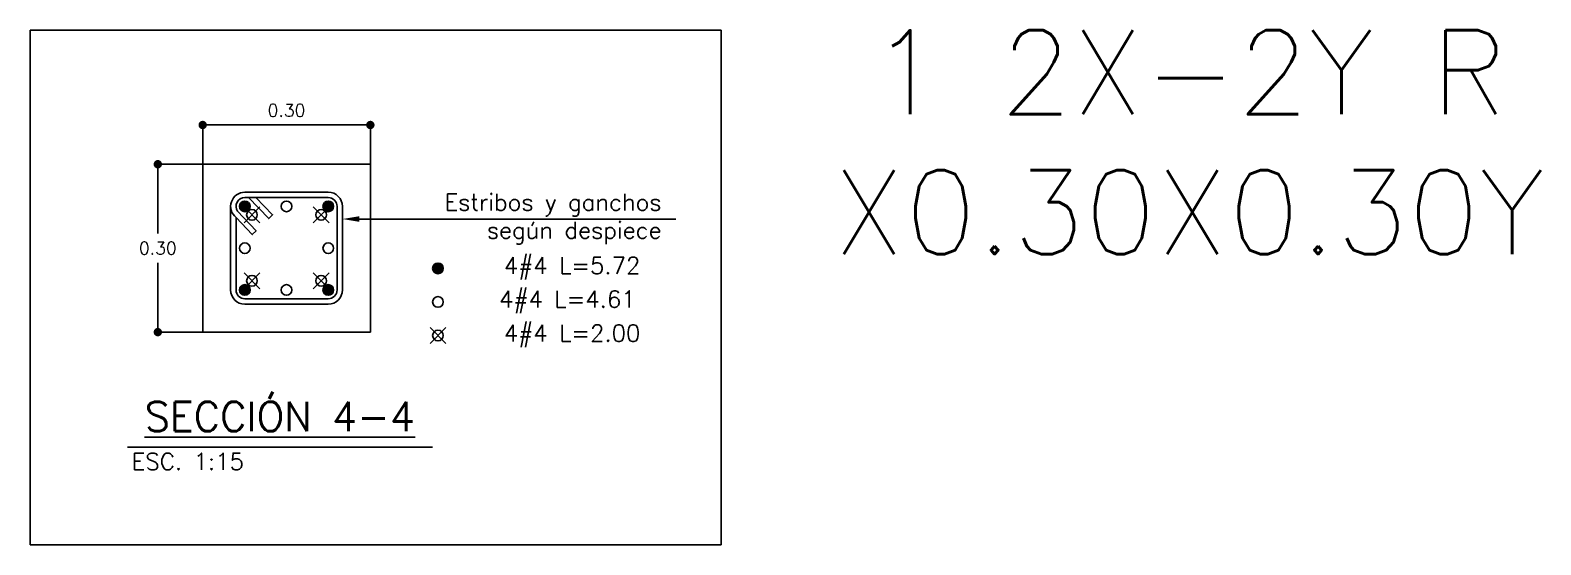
# Model space of a CAD drawing. Header units: millimetres. Extents: x 0 to 109, y -9 to 41.
# Drawn here: x 74.413 to 77.115, y 18.19 to 19.109 of the extents above; entities that cross this region are included whole.
import ezdxf
from ezdxf import colors
from ezdxf.entities.mleader import LeaderData, LeaderLine
from ezdxf.enums import TextEntityAlignment as Align
from ezdxf.math import Vec2, Vec3

# ---------------------------------------------------------------- set-up
doc = ezdxf.new("R2010")
doc.units = ezdxf.units.MM
doc.header["$LTSCALE"] = 0.01
doc.header["$PDMODE"] = 3
for name, color, linetype in [('FC_BORDES', 4, 'Continuous'), ('FC_COTAS', 1, 'Continuous'), ('FC_COTAS @ 15', 1, 'Continuous'), ('FC_ESTRIBOS', 3, 'Continuous'), ('FC_R-200', 5, 'Continuous'), ('FC_R-80', 11, 'Continuous'), ('FC_R-80 @ 15', 11, 'Continuous'), ('FC_REFUERZO 2', 1, 'Continuous')]:
    doc.layers.add(name, color=color, linetype=linetype)
doc.layers.add('FC_HOJA', color=230, linetype='Continuous', plot=False)
doc.layers.add('FC_TEXTO NO IMPRIMIR @ 75', color=252, linetype='Continuous', plot=False)
doc.styles.add('FC_TEXT', font='romans.shx', dxfattribs={"height": 0.002})
doc.styles.add('FC_TEXT1', font='romans.shx')
doc.dimstyles.new('FC_COTAS', dxfattribs={"dimtxt": 0.0015, "dimasz": 0.001, "dimexe": 0, "dimexo": 0, "dimgap": 0.001, "dimtad": 1, "dimtih": 1, "dimtoh": 1, "dimzin": 0, "dimdsep": 46, "dimtxsty": 'FC_TEXT1', "dimblk": 'DOT', "dimcen": 0.09, "dimclrd": 256, "dimclre": 256, "dimclrt": 256, "dimadec": 0, "dimazin": 0, "dimtfac": 1, "dimtix": 1, "dimtmove": 2, "dimatfit": 3, "dimfxl": 1.002, "dimtolj": 1, "dimtzin": 0, "dimlwd": -1, "dimarcsym": 0})

# ---------------------------------------------------------------- blocks, each defined once
blk = doc.blocks.new('*U132')
at = {"layer": 'FC_ESTRIBOS'}
for p, q in [((-0.0747, 0), (0.0747, 0)), ((-0.1, -0.1747), (-0.1, -0.0253)), ((0.1, -0.0253), (0.1, -0.1747)), ((0.0747, -0.2), (-0.0747, -0.2))]:
    blk.add_line(p, q, dxfattribs=at)
blk.add_lwpolyline([(-0.0878, -0.0339, -0.595586), (-0.0747, -0.0096), (0.0747, -0.0096, -0.414214), (0.0904, -0.0253), (0.0904, -0.1747, -0.414214), (0.0747, -0.1904), (-0.0747, -0.1904, -0.414214), (-0.0904, -0.1747), (-0.0904, -0.0452)], format="xyb", dxfattribs=at)
for points in [[(-0.0682, -0.0096), (-0.0318, -0.047), (-0.0249, -0.0403), (-0.0548, -0.0096)], [(-0.0904, -0.0452), (-0.0615, -0.0757), (-0.0545, -0.0691), (-0.0878, -0.0339)]]:
    blk.add_lwpolyline(points, dxfattribs=at)
for centre, start, end in [((0.0747, -0.0253), 360, 90), ((-0.0747, -0.0253), 90, 231.6004), ((-0.0747, -0.1747), 180, 270), ((0.0747, -0.1747), 270, 360)]:
    blk.add_arc(centre, 0.0253, start, end, dxfattribs=at)
blk = doc.blocks.new('*U116')
h = blk.add_hatch(color=256)
h.dxf.hatch_style = 1
edge = h.paths.add_edge_path()
edge.add_arc((0, 0), 0.0119, 0, 360, ccw=False)
blk.add_circle((0, 0), 0.0119)
blk = doc.blocks.new('*U193')
at = {"layer": 'FC_R-200', "color": 4, "ltscale": 1.5}
blk.add_lwpolyline([(-0.01819, 0), (0.01819, 0)], dxfattribs=at)
at = {"layer": 'FC_R-200', "ltscale": 1.5, "style": 'FC_TEXT1'}
blk.add_attdef('%%UTÍTULO', text='', height=0.0035, dxfattribs=at).set_placement((0, 0.00366), align=Align.MIDDLE_CENTER)
at = {"layer": 'FC_R-80', "ltscale": 1.5, "style": 'FC_TEXT1'}
blk.add_attdef('ESCALA', text='', height=0.002, dxfattribs=at).set_placement((-0.01766, -0.0017), align=Align.MIDDLE_LEFT)
blk = doc.blocks.new('_Dot')
at = {"color": 0, "linetype": 'ByBlock', "lineweight": -2}
blk.add_line((-0.5, 0), (-1, 0), dxfattribs=at)
at = {"color": 0, "linetype": 'ByBlock', "const_width": 0.5}
blk.add_lwpolyline([(-0.25, 0, 1), (0.25, 0, 1)], format="xyb", close=True, dxfattribs=at)
blk = doc.blocks.new('*D217')
at = {"layer": 'Defpoints', "color": 0, "ltscale": 0.6, "transparency": 16777216}
for p in [(75.0213, 18.9398), (74.7213, 18.8697), (75.0213, 18.8697)]:
    blk.add_point(p, dxfattribs=at)
at = {"layer": 'FC_COTAS', "lineweight": -2, "ltscale": 0.6, "transparency": 16777216}
for p, q in [((74.7213, 18.8697), (74.7213, 18.9398)), ((75.0213, 18.8697), (75.0213, 18.9398))]:
    blk.add_line(p, q, dxfattribs=at)
at = {"layer": 'FC_COTAS', "ltscale": 0.6, "transparency": 16777216}
blk.add_line((74.7363, 18.9398), (75.0063, 18.9398), dxfattribs=at)
at = {"layer": 'FC_COTAS', "ltscale": 0.6, "transparency": 16777216, "xscale": 0.015, "yscale": 0.015, "zscale": 0.015, "rotation": 180}
blk.add_blockref('_Dot', (74.7213, 18.9398), dxfattribs=at)
at = {"layer": 'FC_COTAS', "ltscale": 0.6, "transparency": 16777216, "xscale": 0.015, "yscale": 0.015, "zscale": 0.015}
blk.add_blockref('_Dot', (75.0213, 18.9398), dxfattribs=at)
at = {"layer": 'FC_COTAS', "ltscale": 0.6, "transparency": 16777216, "insert": (74.8713, 18.966), "char_height": 0.0225, "attachment_point": 5, "style": 'FC_TEXT1'}
blk.add_mtext('\\A1;0.30', dxfattribs=at)
blk = doc.blocks.new('*D218')
at = {"layer": 'Defpoints', "color": 0, "ltscale": 0.6, "transparency": 16777216}
for p in [(74.7213, 18.8697), (74.641, 18.5697), (74.7213, 18.5697)]:
    blk.add_point(p, dxfattribs=at)
at = {"layer": 'FC_COTAS', "lineweight": -2, "ltscale": 0.6, "transparency": 16777216}
for p, q in [((74.7213, 18.8697), (74.641, 18.8697)), ((74.7213, 18.5697), (74.641, 18.5697))]:
    blk.add_line(p, q, dxfattribs=at)
at = {"layer": 'FC_COTAS', "ltscale": 0.6, "transparency": 16777216}
for p, q in [((74.641, 18.8547), (74.641, 18.746)), ((74.641, 18.5847), (74.641, 18.6935))]:
    blk.add_line(p, q, dxfattribs=at)
at = {"layer": 'FC_COTAS', "ltscale": 0.6, "transparency": 16777216, "xscale": 0.015, "yscale": 0.015, "zscale": 0.015}
for p, rotation in [((74.641, 18.8697), 90), ((74.641, 18.5697), 270)]:
    blk.add_blockref('_Dot', p, dxfattribs=dict(at, rotation=rotation))
at = {"layer": 'FC_COTAS', "ltscale": 0.6, "transparency": 16777216, "insert": (74.641, 18.7197), "char_height": 0.0225, "attachment_point": 5, "style": 'FC_TEXT1'}
blk.add_mtext('\\A1;0.30', dxfattribs=at)
blk = doc.blocks.new('*U118')
blk.add_circle((0, 0), 0.0119)
blk = doc.blocks.new('*U178')
for p, q in [((0.0177, -0.0177), (-0.0177, 0.0177)), ((-0.0177, -0.0177), (0.0177, 0.0177))]:
    blk.add_line(p, q)
blk.add_circle((0, 0), 0.0119)

msp = doc.modelspace()

# ---------------------------------------------------------------- linework, layer by layer
at = {"layer": 'FC_BORDES', "color": 4, "ltscale": 0.9}
msp.add_lwpolyline([(74.7213, 18.8697), (75.0213, 18.8697), (75.0213, 18.5697), (74.7213, 18.5697)], close=True, dxfattribs=at)
at = {"layer": 'FC_HOJA', "ltscale": 0.6}
msp.add_lwpolyline([(74.4127, 19.1091), (75.6487, 19.1091), (75.6487, 18.1898), (74.4127, 18.1898)], close=True, dxfattribs=at)

# ---------------------------------------------------------------- block references
at = {"layer": 'FC_ESTRIBOS'}
msp.add_blockref('*U132', (74.8713, 18.8197), dxfattribs=at)
at = {"layer": 'FC_R-200', "xscale": 15, "yscale": 15, "zscale": 15}
msp.add_blockref('*U193', (74.8593, 18.3641), dxfattribs=at).add_auto_attribs({'%%UTÍTULO': '%%USECCIÓN 4-4', 'ESCALA': 'ESC. 1:15'})
at = {"layer": 'FC_REFUERZO 2', "ltscale": 0.9, "yscale": 0.8, "zscale": 0.8}
for name, p, xscale in [('*U116', (74.7966, 18.7944), 0.8), ('*U178', (74.8094, 18.7792), 0.8), ('*U118', (74.8713, 18.7944), -0.8), ('*U178', (74.9332, 18.7792), 0.8), ('*U116', (74.9459, 18.7944), 0.8), ('*U118', (74.7966, 18.7197), 0.8), ('*U118', (74.9459, 18.7197), -0.8), ('*U116', (75.1422, 18.6836), 0.8), ('*U116', (74.7966, 18.6451), 0.8), ('*U178', (74.8094, 18.6615), 0.8), ('*U118', (74.8713, 18.6451), -0.8), ('*U178', (74.9332, 18.6615), 0.8), ('*U116', (74.9459, 18.6451), 0.8), ('*U118', (75.1422, 18.6236), 0.8), ('*U178', (75.1422, 18.5636), 0.8)]:
    msp.add_blockref(name, p, dxfattribs=dict(at, xscale=xscale))

# ---------------------------------------------------------------- texts
at = {"layer": 'FC_R-80 @ 15', "char_height": 0.03, "attachment_point": 6, "style": 'FC_TEXT'}
for s, insert, width in [('Estribos y ganchos según despiece', (75.5422, 18.7718), 0.460185), ('4#4 L=5.72', (75.5044, 18.6836), 0.274586), ('4#4 L=4.61', (75.4959, 18.6236), 0.274586), ('4#4 L=2.00', (75.5044, 18.5629), 0.274586)]:
    msp.add_mtext(s, dxfattribs=dict(at, insert=insert, width=width))
at = {"layer": 'FC_TEXTO NO IMPRIMIR @ 75', "insert": (76.4854, 19.1091), "char_height": 0.15, "width": 1.408643, "attachment_point": 2, "style": 'FC_TEXT'}
msp.add_mtext('1 2X-2Y R\\PX0.30X0.30Y', dxfattribs=at)

# ---------------------------------------------------------------- dimensions: what is measured, and where the dimension line sits
at = {"layer": 'FC_COTAS @ 15', "ltscale": 0.6}
dim = msp.add_linear_dim(base=(75.0213, 18.9398), p1=(74.7213, 18.8697), p2=(75.0213, 18.8697), dimstyle='FC_COTAS', override={"dimscale": 15, "dimtix": 1, "dimtofl": 1, "dimtmove": 2, "dimatfit": 3}, dxfattribs=at)
dim.commit()
dim.dimension.update_dxf_attribs({"geometry": '*D217', "text_midpoint": (74.8713, 18.966)})
dim = msp.add_linear_dim(base=(74.641, 18.5697), p1=(74.7213, 18.8697), p2=(74.7213, 18.5697), angle=90, dimstyle='FC_COTAS', override={"dimscale": 15, "dimtix": 1, "dimtofl": 1, "dimtmove": 2, "dimatfit": 3}, dxfattribs=at)
dim.commit()
dim.dimension.update_dxf_attribs({"geometry": '*D218', "text_midpoint": (74.641, 18.7197)})

# ---------------------------------------------------------------- leaders
ml = msp.add_multileader_mtext('Standard', dxfattribs=at)
ml.set_content('', color=11, style='FC_TEXT1')
ml.set_leader_properties()
ml.build(insert=Vec2(0, 0))
ml.multileader.update_dxf_attribs({"text_left_attachment_type": 6, "text_right_attachment_type": 6, "dogleg_length": 0.008, "arrow_head_size": 0.03, "scale": 15})
ctx = ml.context
ctx.base_point, ctx.scale, ctx.char_height, ctx.arrow_head_size, ctx.landing_gap_size, ctx.plane_origin = Vec3(75.553, 18.7718), 15, 0.03, 0.03, 0.015, Vec3(74.8905, 20.7718)
ctx.left_attachment, ctx.right_attachment = 6, 6
notes = []
notes.append((ctx, [(0, (1, 1, 0), (75.0336, 18.7718), (1, 0), 0.5194, [(0, [(74.9713, 18.7718)], 0, [])])]))
ctx.mtext.insert, ctx.mtext.flow_direction = Vec3(75.568, 18.8018), 5
for ctx, leaders in notes:
    for number, flags, end, landing, length, lines in leaders:
        leader = LeaderData()
        leader.index, (leader.has_last_leader_line, leader.has_dogleg_vector, leader.attachment_direction) = number, flags
        leader.last_leader_point, leader.dogleg_vector, leader.dogleg_length = Vec3(end), Vec3(landing), length
        for number, points, colour, breaks in lines:
            line = LeaderLine()
            line.index, line.vertices, line.color, line.breaks = number, Vec3.list(points), colors.encode_raw_color(colour), breaks
            leader.lines.append(line)
        ctx.leaders.append(leader)

doc.saveas('drawing.dxf')
